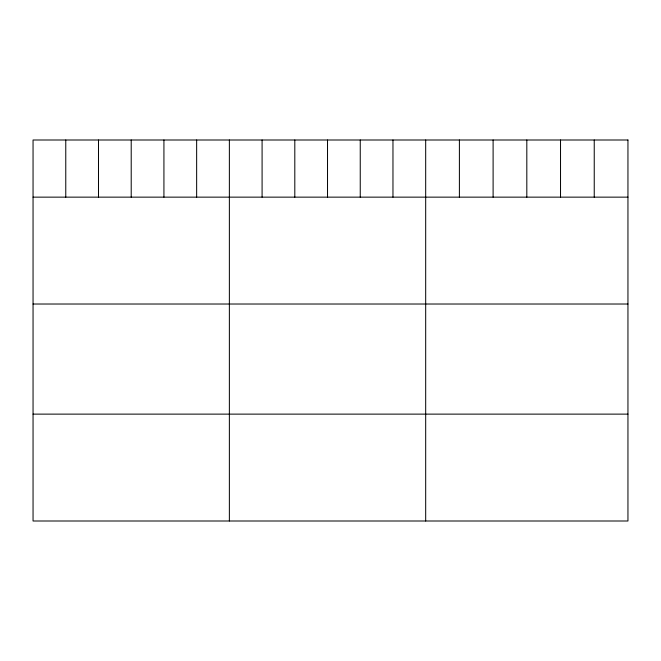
<?xml version="1.0" encoding="UTF-8"?>
<svg xmlns="http://www.w3.org/2000/svg" width="661" height="661" viewBox="0 0 661 661"><rect width="100%" height="100%" fill="white"/><g stroke="black" fill="none" stroke-linecap="round" stroke-linejoin="round"><path stroke-width="0.99" d="M33.05 197.143L627.95 197.143M33.05 304.019L627.95 304.019M33.05 414.125L627.95 414.125M594.239 140L594.239 197.143M560.528 140L560.528 197.143M526.817 140L526.817 197.143M493.106 140L493.106 197.143M459.395 140L459.395 197.143M425.684 140L425.684 521M392.965 140L392.965 197.143M360.245 140L360.245 197.143M327.526 140L327.526 197.143M294.806 140L294.806 197.143M262.087 140L262.087 197.143M229.367 140L229.367 521M196.648 140L196.648 197.143M163.928 140L163.928 197.143M131.209 140L131.209 197.143M98.489 140L98.489 197.143M65.769 140L65.769 197.143M627.95 140L33.05 140L33.05 521L627.95 521L627.95 140"/></g></svg>
